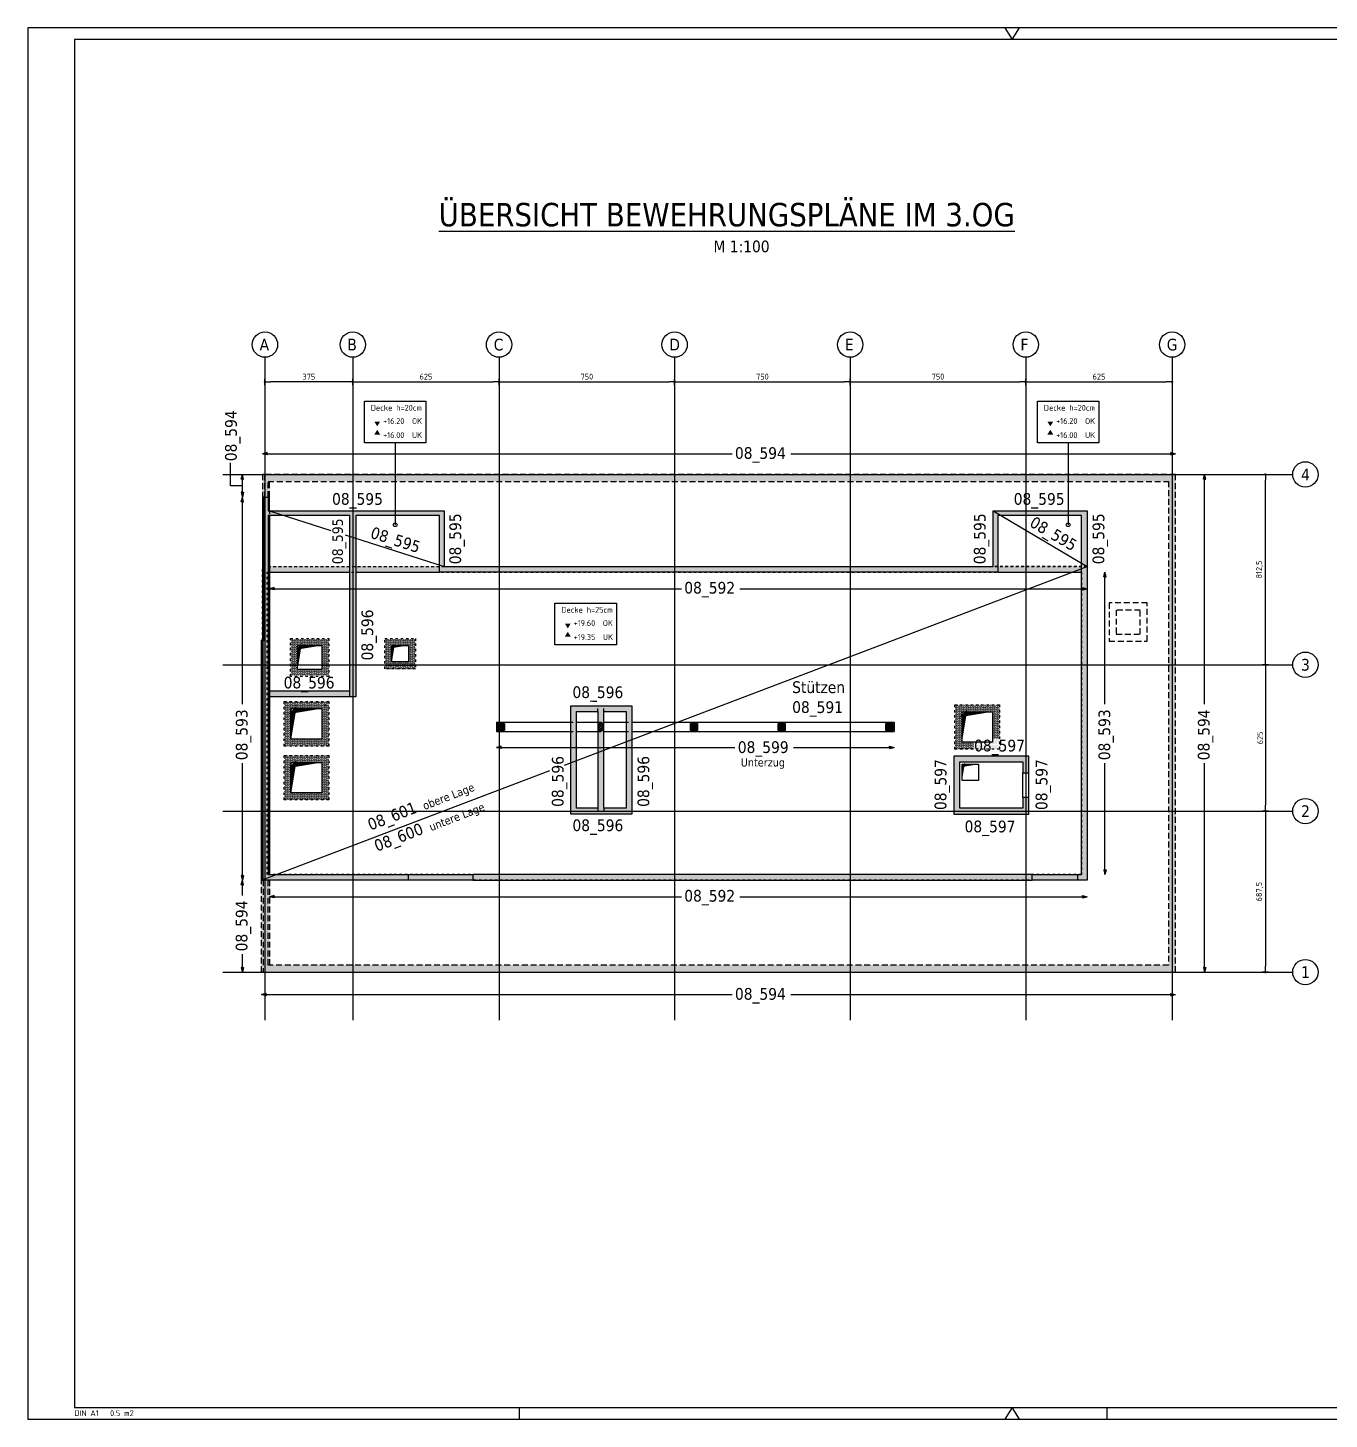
# Model space of a CAD drawing. Extents: x 0 to 84.1, y 0 to 59.4.
# Drawn here: x 0 to 55.6, y 0 to 59.4 of the extents above; entities that cross this region are included whole.
import ezdxf

# ---------------------------------------------------------------- set-up
doc = ezdxf.new("R2010")
doc.units = 0
for name, pattern in [('AUSGEZOGEN', [1000.01, 1000, 0.01]), ('DOT', [0.175, 0.05, -0.125]), ('HIDDEN2', [0.187, 0.125, -0.062]), ('PUNKT', [0.175, 0.05, -0.125]), ('VERDECKT', [0.375, 0.25, -0.125])]:
    doc.linetypes.add(name, pattern=pattern)
for name, color, linetype in [('ACHSEN', 7, 'Continuous'), ('Attika DG', 7, 'Continuous'), ('BETON', 7, 'Continuous'), ('DD', 7, 'Continuous'), ('DRUEBER', 7, 'Continuous'), ('grau_mittel', 7, 'Continuous'), ('HILFE', 7, 'Continuous'), ('koten', 7, 'Continuous'), ('MASSE', 7, 'Continuous'), ('OBJEKT', 7, 'Continuous'), ('RAHMEN', 7, 'Continuous'), ('RND', 7, 'Continuous'), ('SCHATTEN', 7, 'Continuous'), ('SFP_Achsen', 7, 'Continuous'), ('SFP_Hilfe', 7, 'Continuous'), ('TEXT', 7, 'Continuous'), ('VERDECKT', 7, 'Continuous')]:
    doc.layers.add(name, color=color, linetype=linetype)
doc.layers.add('zila_01_rb_02_stb-fertig_05_schraff', color=144, linetype='Continuous', lineweight=9)
doc.styles.add('helv', font='tahoma.ttf')
doc.styles.add('txt', font='isocp.shx')
doc.dimstyles.new('DOT_I', dxfattribs={"dimtxt": 0.25, "dimasz": 0.25, "dimexe": 0.1, "dimexo": 0.3, "dimgap": 0.1, "dimtad": 1, "dimdec": 3, "dimzin": 3, "dimtxsty": 'txt', "dimblk": 'DOT', "dimblk1": 'DOT', "dimblk2": 'DOT', "dimsah": 1, "dimcen": 0.1, "dimse1": 1, "dimse2": 1, "dimazin": 0, "dimtfac": 1, "dimtdec": 4, "dimtix": 1, "dimtmove": 2, "dimatfit": 3, "dimfxl": 0, "dimtvp": 1, "dimtolj": 1, "dimtzin": 0, "dimarcsym": 0})
pattern_1 = [(0, (-68.555036, -19.75886), (1e-17, 0.0625), []), (90, (-68.555036, -19.75886), (-0.0625, 2e-17), [])]
pattern_2 = [(0, (-68.555036, -19.75886), (0.025, 0.05), [0, -0.05])]

# ---------------------------------------------------------------- blocks, each defined once
blk = doc.blocks.new('Brüstung DG')
at = {"color": 0, "linetype": 'ByBlock', "lineweight": -2}
for p, q in [((0.285, 3.925), (0.35, 3.925)), ((0.35, 3.925), (0.35, 0.3))]:
    blk.add_line(p, q, dxfattribs=at)
for points in [[(0.125, 21.25), (0.05, 21.25), (0.05, 20.285), (0.125, 20.285)], [(0.285, 20.285), (0.35, 20.285), (0.35, 20.95)], [(0.075, 0), (0, 0), (0, 3.925), (0.075, 3.925)]]:
    blk.add_lwpolyline(points, dxfattribs=at)
blk.add_lwpolyline([(0.285, 20.285), (0.285, 20.285), (0.285, 20.285), (0.285, 20.95), (38.75, 20.95), (38.75, 0.3), (0.285, 0.3), (0.285, 3.925), (0.075, 3.925), (0.075, 0), (39.05, 0), (39.05, 21.25), (0.125, 21.25), (0.125, 20.285), (0.125, 20.285), (0.125, 20.285)], close=True, dxfattribs=at)
blk = doc.blocks.new('DG')
at = {"color": 0, "linetype": 'ByBlock', "lineweight": -2}
blk.add_line((0.35, 15.57), (0.35, 0.25), dxfattribs=at)
for points in [[(0.125, 16.36), (0.05, 16.36), (0.05, 10.25), (0.075, 10.25)], [(0.285, 15.57), (0.285, 0.25), (6.27, 0.25), (6.27, 0), (0.075, 0), (0.075, 10.25), (0.125, 10.25), (0.125, 16.36), (0.285, 16.36), (0.285, 15.77), (7.8, 15.77), (7.8, 13.4), (31.25, 13.4), (31.25, 15.77), (35.275, 15.77), (35.275, 0), (34.875, 0), (34.875, 0.25), (35.025, 0.25), (35.025, 15.57), (31.45, 15.57), (31.45, 13.15), (7.6, 13.15), (7.6, 15.57), (4.025, 15.57), (4.025, 7.825), (3.775, 7.825), (3.775, 15.57), (0.285, 15.57)], [(0.35, 15.77), (0.35, 16.36), (0.285, 16.36)], [(0.075, 0), (0, 0), (0, 10.25), (0.075, 10.25)], [(13.21, 7.45), (15.825, 7.45), (15.825, 2.825), (13.21, 2.825), (13.21, 7.45)], [(13.46, 7.2), (14.375, 7.2), (14.375, 3.075), (13.46, 3.075), (13.46, 7.2)], [(14.375, 7.45), (14.625, 7.45)], [(14.625, 7.2), (15.575, 7.2), (15.575, 3.075), (14.625, 3.075), (14.625, 7.2)], [(32.775, 5.3), (29.575, 5.3), (29.575, 2.825), (32.775, 2.825), (32.775, 3.535), (32.525, 3.535), (32.525, 3.075), (29.825, 3.075), (29.825, 5.05), (32.525, 5.05), (32.525, 4.585), (32.775, 4.585), (32.775, 5.3)], [(14.625, 2.825), (14.375, 2.825)], [(9.03, 0.25), (9.03, 0), (32.925, 0), (32.925, 0.25), (9.03, 0.25)]]:
    blk.add_lwpolyline(points, dxfattribs=at)
for points in [[(10.085, 6.695), (10.385, 6.695), (10.385, 6.395), (10.085, 6.395)], [(18.325, 6.695), (18.625, 6.695), (18.625, 6.395), (18.325, 6.395)], [(22.075, 6.695), (22.375, 6.695), (22.375, 6.395), (22.075, 6.395)], [(26.675, 6.695), (26.975, 6.695), (26.975, 6.395), (26.675, 6.395)]]:
    blk.add_lwpolyline(points, close=True, dxfattribs=at)
at = {"layer": 'HILFE', "color": 102, "linetype": 'AUSGEZOGEN'}
blk.add_line((0.075, 0), (0, 0), dxfattribs=at)
blk = doc.blocks.new('Aufkantung')
at = {"color": 0, "linetype": 'ByBlock', "lineweight": -2}
for points in [[(-0.1, 10.25), (-0.05, 10.25), (-0.05, 13.4), (35.175, 13.4), (35.175, 0), (-0.1, 0)], [(0.15, 13.15), (34.925, 13.15), (34.925, 0.25), (0.15, 0.25)], [(1.145, 10.32), (2.775, 10.32), (2.775, 8.69), (1.145, 8.69)], [(5.175, 10.325), (6.475, 10.325), (6.475, 9.025), (5.175, 9.025)], [(1.445, 10.02), (2.475, 10.02), (2.475, 8.99), (1.445, 8.99)], [(5.475, 10.025), (6.175, 10.025), (6.175, 9.325), (5.475, 9.325)], [(0.875, 7.625), (2.775, 7.625), (2.775, 5.725), (0.875, 5.725)], [(1.175, 7.325), (2.475, 7.325), (2.475, 6.025), (1.175, 6.025)], [(29.525, 7.49), (31.425, 7.49), (31.425, 5.59), (29.525, 5.59)], [(29.825, 7.19), (31.125, 7.19), (31.125, 5.89), (29.825, 5.89)], [(0.875, 5.325), (2.775, 5.325), (2.775, 3.425), (0.875, 3.425)], [(1.175, 5.025), (2.475, 5.025), (2.475, 3.725), (1.175, 3.725)]]:
    blk.add_lwpolyline(points, close=True, dxfattribs=at)
blk = doc.blocks.new('okrd_o')
at = {"layer": 'koten', "color": 7, "linetype": 'Continuous'}
blk.add_solid([(-0.125, 0.202), (0.125, 0.202), (0, 0)], dxfattribs=at)
at = {"layer": 'koten', "style": 'txt'}
blk.add_attdef('OKRD', (0.25, 0.1), '', height=0.25, dxfattribs=at)
blk = doc.blocks.new('okrd_u')
at = {"layer": 'koten', "color": 7, "linetype": 'Continuous'}
blk.add_solid([(-0.125, -0.202), (0.125, -0.202), (0, 0)], dxfattribs=at)
at = {"layer": 'koten', "style": 'txt'}
blk.add_attdef('OKRD', (0.25, -0.35), '', height=0.25, dxfattribs=at)
blk = doc.blocks.new('DINA1')
at = {"layer": 'RAHMEN', "color": 7, "linetype": 'Continuous'}
for p, q in [((41.74, 59.4), (42.05, 58.9)), ((42.05, 58.9), (42.36, 59.4)), ((42.05, 0.5), (41.74, 0)), ((42.36, 0), (42.05, 0.5))]:
    blk.add_line(p, q, dxfattribs=at)
at = {"layer": 'RAHMEN'}
for p, q in [((0, 59.4), (0, 0)), ((84.1, 59.4), (0, 59.4)), ((0, 0), (84.1, 0))]:
    blk.add_line(p, q, dxfattribs=at)
at = {"layer": 'RAHMEN', "color": 5}
for p, q in [((2, 58.9), (2, 0.5)), ((83.6, 58.9), (2, 58.9)), ((2, 0.5), (83.6, 0.5))]:
    blk.add_line(p, q, dxfattribs=at)
at = {"layer": 'RAHMEN', "color": 7}
for p, q in [((21, 0), (21, 0.5)), ((46.1, 0), (46.1, 0.5))]:
    blk.add_line(p, q, dxfattribs=at)
at = {"layer": 'RAHMEN', "color": 7, "style": 'txt'}
blk.add_text('DIN A1   0.5 m2', height=0.25, dxfattribs=at).set_placement((1.989, 0.133))
blk = doc.blocks.new('DOT')
at = {"layer": 'MASSE', "color": 7, "linetype": 'Continuous'}
for p, q in [((0, 0), (-1, 0)), ((0, 0.54), (0, -0.54))]:
    blk.add_line(p, q, dxfattribs=at)
at = {"layer": 'MASSE', "color": 7, "linetype": 'Continuous', "const_width": 0.2}
blk.add_lwpolyline([(-0.1, 0, 1), (0.1, 0, 1)], format="xyb", close=True, dxfattribs=at)
blk = doc.blocks.new('*D12')
at = {"layer": 'Defpoints', "color": 0, "linetype": 'AUSGEZOGEN', "transparency": 16777216}
for p in [(10.13, 44.284), (10.13, 44.284), (13.88, 44.284)]:
    blk.add_point(p, dxfattribs=at)
at = {"layer": 'MASSE', "color": 0, "linetype": 'AUSGEZOGEN', "lineweight": -2, "transparency": 16777216}
blk.add_line((13.63, 44.284), (10.38, 44.284), dxfattribs=at)
at = {"layer": 'MASSE', "color": 0, "linetype": 'AUSGEZOGEN', "lineweight": -2, "transparency": 16777216, "xscale": 0.25, "yscale": 0.25, "zscale": 0.25, "rotation": 180}
blk.add_blockref('DOT', (10.13, 44.284), dxfattribs=at)
at = {"layer": 'MASSE', "color": 0, "linetype": 'AUSGEZOGEN', "lineweight": -2, "transparency": 16777216, "xscale": 0.25, "yscale": 0.25, "zscale": 0.25}
blk.add_blockref('DOT', (13.88, 44.284), dxfattribs=at)
at = {"layer": 'MASSE', "color": 0, "linetype": 'AUSGEZOGEN', "transparency": 16777216, "insert": (12.005, 44.509), "char_height": 0.25, "attachment_point": 5, "style": 'txt'}
blk.add_mtext('\\A1;375', dxfattribs=at)
blk = doc.blocks.new('*D13')
at = {"layer": 'Defpoints', "color": 0, "linetype": 'AUSGEZOGEN', "transparency": 16777216}
for p in [(13.88, 44.284), (20.13, 44.284), (20.13, 44.284)]:
    blk.add_point(p, dxfattribs=at)
at = {"layer": 'MASSE', "color": 0, "linetype": 'AUSGEZOGEN', "lineweight": -2, "transparency": 16777216}
blk.add_line((14.13, 44.284), (19.88, 44.284), dxfattribs=at)
at = {"layer": 'MASSE', "color": 0, "linetype": 'AUSGEZOGEN', "lineweight": -2, "transparency": 16777216, "xscale": 0.25, "yscale": 0.25, "zscale": 0.25, "rotation": 180}
blk.add_blockref('DOT', (13.88, 44.284), dxfattribs=at)
at = {"layer": 'MASSE', "color": 0, "linetype": 'AUSGEZOGEN', "lineweight": -2, "transparency": 16777216, "xscale": 0.25, "yscale": 0.25, "zscale": 0.25}
blk.add_blockref('DOT', (20.13, 44.284), dxfattribs=at)
at = {"layer": 'MASSE', "color": 0, "linetype": 'AUSGEZOGEN', "transparency": 16777216, "insert": (17.005, 44.509), "char_height": 0.25, "attachment_point": 5, "style": 'txt'}
blk.add_mtext('\\A1;625', dxfattribs=at)
blk = doc.blocks.new('*D14')
at = {"layer": 'Defpoints', "color": 0, "linetype": 'AUSGEZOGEN', "transparency": 16777216}
for p in [(20.13, 44.284), (27.63, 44.284), (27.63, 44.284)]:
    blk.add_point(p, dxfattribs=at)
at = {"layer": 'MASSE', "color": 0, "linetype": 'AUSGEZOGEN', "lineweight": -2, "transparency": 16777216}
blk.add_line((20.38, 44.284), (27.38, 44.284), dxfattribs=at)
at = {"layer": 'MASSE', "color": 0, "linetype": 'AUSGEZOGEN', "lineweight": -2, "transparency": 16777216, "xscale": 0.25, "yscale": 0.25, "zscale": 0.25, "rotation": 180}
blk.add_blockref('DOT', (20.13, 44.284), dxfattribs=at)
at = {"layer": 'MASSE', "color": 0, "linetype": 'AUSGEZOGEN', "lineweight": -2, "transparency": 16777216, "xscale": 0.25, "yscale": 0.25, "zscale": 0.25}
blk.add_blockref('DOT', (27.63, 44.284), dxfattribs=at)
at = {"layer": 'MASSE', "color": 0, "linetype": 'AUSGEZOGEN', "transparency": 16777216, "insert": (23.88, 44.509), "char_height": 0.25, "attachment_point": 5, "style": 'txt'}
blk.add_mtext('\\A1;750', dxfattribs=at)
blk = doc.blocks.new('*D15')
at = {"layer": 'Defpoints', "color": 0, "linetype": 'AUSGEZOGEN', "transparency": 16777216}
for p in [(27.63, 44.284), (35.13, 44.284), (35.13, 44.284)]:
    blk.add_point(p, dxfattribs=at)
at = {"layer": 'MASSE', "color": 0, "linetype": 'AUSGEZOGEN', "lineweight": -2, "transparency": 16777216}
blk.add_line((27.88, 44.284), (34.88, 44.284), dxfattribs=at)
at = {"layer": 'MASSE', "color": 0, "linetype": 'AUSGEZOGEN', "lineweight": -2, "transparency": 16777216, "xscale": 0.25, "yscale": 0.25, "zscale": 0.25, "rotation": 180}
blk.add_blockref('DOT', (27.63, 44.284), dxfattribs=at)
at = {"layer": 'MASSE', "color": 0, "linetype": 'AUSGEZOGEN', "lineweight": -2, "transparency": 16777216, "xscale": 0.25, "yscale": 0.25, "zscale": 0.25}
blk.add_blockref('DOT', (35.13, 44.284), dxfattribs=at)
at = {"layer": 'MASSE', "color": 0, "linetype": 'AUSGEZOGEN', "transparency": 16777216, "insert": (31.38, 44.509), "char_height": 0.25, "attachment_point": 5, "style": 'txt'}
blk.add_mtext('\\A1;750', dxfattribs=at)
blk = doc.blocks.new('*D16')
at = {"layer": 'Defpoints', "color": 0, "linetype": 'AUSGEZOGEN', "transparency": 16777216}
for p in [(35.13, 44.284), (42.63, 44.284), (42.63, 44.284)]:
    blk.add_point(p, dxfattribs=at)
at = {"layer": 'MASSE', "color": 0, "linetype": 'AUSGEZOGEN', "lineweight": -2, "transparency": 16777216}
blk.add_line((35.38, 44.284), (42.38, 44.284), dxfattribs=at)
at = {"layer": 'MASSE', "color": 0, "linetype": 'AUSGEZOGEN', "lineweight": -2, "transparency": 16777216, "xscale": 0.25, "yscale": 0.25, "zscale": 0.25, "rotation": 180}
blk.add_blockref('DOT', (35.13, 44.284), dxfattribs=at)
at = {"layer": 'MASSE', "color": 0, "linetype": 'AUSGEZOGEN', "lineweight": -2, "transparency": 16777216, "xscale": 0.25, "yscale": 0.25, "zscale": 0.25}
blk.add_blockref('DOT', (42.63, 44.284), dxfattribs=at)
at = {"layer": 'MASSE', "color": 0, "linetype": 'AUSGEZOGEN', "transparency": 16777216, "insert": (38.88, 44.509), "char_height": 0.25, "attachment_point": 5, "style": 'txt'}
blk.add_mtext('\\A1;750', dxfattribs=at)
blk = doc.blocks.new('*D17')
at = {"layer": 'Defpoints', "color": 0, "linetype": 'AUSGEZOGEN', "transparency": 16777216}
for p in [(42.63, 44.284), (48.88, 44.284), (48.88, 44.284)]:
    blk.add_point(p, dxfattribs=at)
at = {"layer": 'MASSE', "color": 0, "linetype": 'AUSGEZOGEN', "lineweight": -2, "transparency": 16777216}
blk.add_line((42.88, 44.284), (48.63, 44.284), dxfattribs=at)
at = {"layer": 'MASSE', "color": 0, "linetype": 'AUSGEZOGEN', "lineweight": -2, "transparency": 16777216, "xscale": 0.25, "yscale": 0.25, "zscale": 0.25, "rotation": 180}
blk.add_blockref('DOT', (42.63, 44.284), dxfattribs=at)
at = {"layer": 'MASSE', "color": 0, "linetype": 'AUSGEZOGEN', "lineweight": -2, "transparency": 16777216, "xscale": 0.25, "yscale": 0.25, "zscale": 0.25}
blk.add_blockref('DOT', (48.88, 44.284), dxfattribs=at)
at = {"layer": 'MASSE', "color": 0, "linetype": 'AUSGEZOGEN', "transparency": 16777216, "insert": (45.755, 44.509), "char_height": 0.25, "attachment_point": 5, "style": 'txt'}
blk.add_mtext('\\A1;625', dxfattribs=at)
blk = doc.blocks.new('*D18')
at = {"layer": 'Defpoints', "color": 0, "linetype": 'AUSGEZOGEN', "transparency": 16777216}
for p in [(52.864, 40.335), (52.864, 40.335), (52.864, 32.21)]:
    blk.add_point(p, dxfattribs=at)
at = {"layer": 'MASSE', "color": 0, "linetype": 'AUSGEZOGEN', "lineweight": -2, "transparency": 16777216}
blk.add_line((52.864, 32.46), (52.864, 40.085), dxfattribs=at)
at = {"layer": 'MASSE', "color": 0, "linetype": 'AUSGEZOGEN', "lineweight": -2, "transparency": 16777216, "xscale": 0.25, "yscale": 0.25, "zscale": 0.25}
for p, rotation in [((52.864, 40.335), 90), ((52.864, 32.21), 270)]:
    blk.add_blockref('DOT', p, dxfattribs=dict(at, rotation=rotation))
at = {"layer": 'MASSE', "color": 0, "linetype": 'AUSGEZOGEN', "transparency": 16777216, "insert": (52.62, 36.272), "char_height": 0.25, "attachment_point": 5, "rotation": 90, "style": 'txt'}
blk.add_mtext('\\A1;812,5', dxfattribs=at)
blk = doc.blocks.new('*D19')
at = {"layer": 'Defpoints', "color": 0, "linetype": 'AUSGEZOGEN', "transparency": 16777216}
for p in [(52.864, 32.21), (52.864, 25.96), (52.864, 25.96)]:
    blk.add_point(p, dxfattribs=at)
at = {"layer": 'MASSE', "color": 0, "linetype": 'AUSGEZOGEN', "lineweight": -2, "transparency": 16777216}
blk.add_line((52.864, 31.96), (52.864, 26.21), dxfattribs=at)
at = {"layer": 'MASSE', "color": 0, "linetype": 'AUSGEZOGEN', "lineweight": -2, "transparency": 16777216, "xscale": 0.25, "yscale": 0.25, "zscale": 0.25}
for p, rotation in [((52.864, 32.21), 90), ((52.864, 25.96), 270)]:
    blk.add_blockref('DOT', p, dxfattribs=dict(at, rotation=rotation))
at = {"layer": 'MASSE', "color": 0, "linetype": 'AUSGEZOGEN', "transparency": 16777216, "insert": (52.639, 29.085), "char_height": 0.25, "attachment_point": 5, "rotation": 90, "style": 'txt'}
blk.add_mtext('\\A1;625', dxfattribs=at)
blk = doc.blocks.new('*D20')
at = {"layer": 'Defpoints', "color": 0, "linetype": 'AUSGEZOGEN', "transparency": 16777216}
for p in [(52.864, 25.96), (52.864, 19.085), (52.864, 19.085)]:
    blk.add_point(p, dxfattribs=at)
at = {"layer": 'MASSE', "color": 0, "linetype": 'AUSGEZOGEN', "lineweight": -2, "transparency": 16777216}
blk.add_line((52.864, 25.71), (52.864, 19.335), dxfattribs=at)
at = {"layer": 'MASSE', "color": 0, "linetype": 'AUSGEZOGEN', "lineweight": -2, "transparency": 16777216, "xscale": 0.25, "yscale": 0.25, "zscale": 0.25}
for p, rotation in [((52.864, 25.96), 90), ((52.864, 19.085), 270)]:
    blk.add_blockref('DOT', p, dxfattribs=dict(at, rotation=rotation))
at = {"layer": 'MASSE', "color": 0, "linetype": 'AUSGEZOGEN', "transparency": 16777216, "insert": (52.62, 22.522), "char_height": 0.25, "attachment_point": 5, "rotation": 90, "style": 'txt'}
blk.add_mtext('\\A1;687,5', dxfattribs=at)
blk = doc.blocks.new('Pfeillinie')
at = {"layer": 'TEXT', "linetype": 'Continuous'}
blk.add_hatch(color=7, dxfattribs=at).paths.add_polyline_path([(0, 0), (-0.8, 0.2), (-0.8, 0), (-0.8, -0.2)])
at = {"layer": 'TEXT', "color": 7, "linetype": 'Continuous'}
for p, q in [((-0.8, 0), (-0.8, 0.2)), ((-0.8, 0.2), (0, 0)), ((-0.8, 0), (-0.8, -0.2)), ((-0.8, -0.2), (0, 0))]:
    blk.add_line(p, q, dxfattribs=at)

msp = doc.modelspace()

# ---------------------------------------------------------------- hatches: boundary and pattern name
at = {"layer": 'Attika DG', "linetype": 'AUSGEZOGEN'}
h = msp.add_hatch(dxfattribs=at)
h.set_pattern_fill('DOTS', color=102, scale=0.8, double=1)
h.set_pattern_definition([(0, (-68.555036, 10.43502), (0.025, 0.05), [0, -0.05])])
h.paths.add_polyline_path([(45.2549, 36.4096), (10.0299, 36.4096), (10.0299, 33.2596), (9.9799, 33.2596), (9.9799, 23.0096), (45.2549, 23.0096)])
h.paths.add_polyline_path([(10.2299, 36.1596), (45.0049, 36.1596), (45.0049, 23.2596), (10.2299, 23.2596)], flags=16)
h = msp.add_hatch(dxfattribs=at)
h.set_pattern_fill('DOTS', color=102, scale=0.8, double=1)
h.set_pattern_definition(pattern_2)
h.paths.add_polyline_path([(12.8549, 33.3296), (11.2249, 33.3296), (11.2249, 31.6996), (12.8549, 31.6996)])
h.paths.add_polyline_path([(12.5549, 33.0296), (11.5249, 33.0296), (11.5249, 31.9996), (12.5549, 31.9996)], flags=16)
h = msp.add_hatch(dxfattribs=at)
h.set_pattern_fill('DOTS', color=102, scale=0.8, double=1)
h.set_pattern_definition(pattern_2)
h.paths.add_polyline_path([(15.2549, 33.3346), (15.2549, 32.0346), (16.5549, 32.0346), (16.5549, 33.3346)])
h.paths.add_polyline_path([(15.5549, 33.0346), (15.5549, 32.3346), (16.2549, 32.3346), (16.2549, 33.0346)], flags=16)
h = msp.add_hatch(dxfattribs=at)
h.set_pattern_fill('DOTS', color=102, scale=0.8, double=1)
h.paths.add_polyline_path([(12.8549, 30.6346), (10.9549, 30.6346), (10.9549, 28.7346), (12.8549, 28.7346)])
h.paths.add_polyline_path([(12.5549, 30.3346), (12.5549, 29.0346), (11.2549, 29.0346), (11.2549, 30.3346)], flags=16)
h.paths.add_polyline_path([(11.2635, 30.229), (11.3605, 30.326), (11.3532, 30.2363)], flags=0)
h = msp.add_hatch(dxfattribs=at)
h.set_pattern_fill('DOTS', color=102, scale=0.8, double=1)
h.set_pattern_definition([(0, (-97.205036, -19.03386), (0.025, 0.05), [0, -0.05])])
h.paths.add_polyline_path([(10.9549, 30.6346), (10.9549, 28.7346), (12.8549, 28.7346), (12.8549, 30.6346)])
h.paths.add_polyline_path([(11.2549, 30.3346), (11.2549, 29.0346), (12.5549, 29.0346), (12.5549, 30.3346)], flags=16)
h = msp.add_hatch(dxfattribs=at)
h.set_pattern_fill('DOTS', color=102, scale=0.8, double=1)
h.set_pattern_definition([(0, (-68.555036, -19.16886), (0.025, 0.05), [0, -0.05])])
h.paths.add_polyline_path([(39.6049, 30.4996), (39.6049, 28.5996), (41.5049, 28.5996), (41.5049, 30.4996)])
h.paths.add_polyline_path([(39.9049, 30.1996), (39.9049, 28.8996), (41.2049, 28.8996), (41.2049, 30.1996)], flags=16)
h = msp.add_hatch(dxfattribs=at)
h.set_pattern_fill('DOTS', color=102, scale=0.8, double=1)
h.set_pattern_definition([(0, (-97.205036, -21.33386), (0.025, 0.05), [0, -0.05])])
h.paths.add_polyline_path([(10.9549, 28.3346), (10.9549, 26.4346), (12.8549, 26.4346), (12.8549, 28.3346)])
h.paths.add_polyline_path([(11.2549, 28.0346), (11.2549, 26.7346), (12.5549, 26.7346), (12.5549, 28.0346)], flags=16)
at = {"layer": 'grau_mittel', "linetype": 'AUSGEZOGEN'}
for color, points in [(151, [(10.0299, 39.3696), (10.3299, 39.3696), (10.3299, 40.0346), (48.7299, 40.0346), (48.7299, 19.3846), (10.3299, 19.3846), (10.3299, 23.0096), (9.9799, 23.0096), (9.9799, 19.0846), (49.0299, 19.0846), (49.0299, 40.3346), (10.0299, 40.3346)]), (240, [(9.9799, 23.0096), (10.3299, 23.0096), (10.3299, 39.3696), (10.0299, 39.3696), (10.0299, 33.2596), (9.9799, 33.2596)]), (50, [(10.3299, 38.7796), (10.3299, 38.5796), (13.7549, 38.5796), (13.7549, 36.4096), (14.0049, 36.4096), (14.0049, 38.5796), (17.5799, 38.5796), (17.5799, 36.4096), (17.7799, 36.4096), (17.7799, 38.7796)]), (50, [(45.0049, 38.5796), (45.0049, 36.4096), (45.2549, 36.4096), (45.2549, 38.7796), (41.2299, 38.7796), (41.2299, 36.4096), (41.4299, 36.4096), (41.4299, 38.5796)]), (45, [(39.8049, 26.0846), (39.8049, 28.0596), (42.5049, 28.0596), (42.5049, 27.5946), (42.7549, 27.5946), (42.7549, 28.3096), (39.5549, 28.3096), (39.5549, 25.8346), (42.7549, 25.8346), (42.7549, 26.5446), (42.5049, 26.5446), (42.5049, 26.0846)])]:
    msp.add_hatch(color=color, dxfattribs=at).paths.add_polyline_path(points)
h = msp.add_hatch(color=170, dxfattribs=at)
h.paths.add_polyline_path([(13.7549, 30.8346), (14.0049, 30.8346), (14.0049, 36.1596), (13.7549, 36.1596)])
h.paths.add_polyline_path([(10.3299, 31.0846), (10.3299, 30.8346), (13.7549, 30.8346), (13.7549, 31.0846)])
h = msp.add_hatch(color=170, dxfattribs=at)
h.paths.add_polyline_path([(23.1899, 30.4596), (23.1899, 25.8346), (25.8049, 25.8346), (25.8049, 30.4596)])
h.paths.add_polyline_path([(24.3549, 30.2096), (23.4399, 30.2096), (23.4399, 26.0846), (24.3549, 26.0846)], flags=16)
h.paths.add_polyline_path([(24.6049, 26.0846), (25.5549, 26.0846), (25.5549, 30.2096), (24.6049, 30.2096)], flags=16)
at = {"layer": 'SFP_Hilfe', "linetype": 'AUSGEZOGEN'}
h = msp.add_hatch(dxfattribs=at)
h.set_pattern_fill('ANSI33', color=102, scale=0.35, double=1)
h.set_pattern_definition([(45, (-68.55504, -19.75886), (-0.06187184, 0.06187184), []), (45, (-68.493165, -19.75886), (-0.06187184, 0.06187184), [0.04375, -0.021875])])
h.paths.add_polyline_path([(24.3549, 29.7546), (24.3549, 29.3546), (24.6049, 29.3546), (24.6049, 29.7546)])
at = {"layer": 'zila_01_rb_02_stb-fertig_05_schraff', "linetype": 'AUSGEZOGEN'}
h = msp.add_hatch(dxfattribs=at)
h.set_pattern_fill('ANSI37', color=102, scale=0.5, angle=-45)
h.set_pattern_definition(pattern_1)
h.paths.add_polyline_path([(10.0549, 33.2596), (9.9799, 33.2596), (9.9799, 23.0096), (10.0549, 23.0096)])
h.paths.add_polyline_path([(10.1049, 39.3696), (10.0299, 39.3696), (10.0299, 33.2596), (10.0549, 33.2596), (10.1049, 33.2596)])
h.paths.add_polyline_path([(10.3299, 38.5796), (10.2649, 38.5796), (10.2649, 29.0086), (10.3299, 29.0086)])
h.paths.add_polyline_path([(10.3299, 29.0086), (10.2649, 29.0086), (10.2649, 23.2596), (10.3299, 23.2596)])
at = {"layer": 'zila_01_rb_02_stb-fertig_05_schraff'}
h = msp.add_hatch(dxfattribs=at)
h.set_pattern_fill('ANSI37', color=102, scale=0.5, angle=-45)
h.set_pattern_definition(pattern_1)
h.paths.add_polyline_path([(10.3299, 39.3696), (10.2649, 39.3696), (10.2649, 38.7796), (10.3299, 38.7796)])

# ---------------------------------------------------------------- linework, layer by layer
at = {"layer": 'ACHSEN', "color": 140, "linetype": 'AUSGEZOGEN'}
for p, q in [((10.1299, 45.3346), (10.1299, 17.0346)), ((13.8799, 45.3346), (13.8799, 17.0346)), ((20.1299, 45.3346), (20.1299, 17.0346)), ((27.6299, 45.3346), (27.6299, 17.0346)), ((35.1299, 45.3346), (35.1299, 17.0346)), ((42.6299, 45.3346), (42.6299, 17.0346)), ((48.8799, 45.3346), (48.8799, 17.0346)), ((8.3299, 40.3346), (54.0299, 40.3346)), ((8.3299, 32.2096), (54.0299, 32.2096)), ((8.3299, 25.9596), (54.0299, 25.9596)), ((8.3299, 19.0846), (54.0299, 19.0846))]:
    msp.add_line(p, q, dxfattribs=at)
at = {"layer": 'DD', "color": 7, "linetype": 'AUSGEZOGEN'}
for points in [[(11.5249, 33.0296), (12.5549, 33.0296), (12.5549, 31.9996), (11.5249, 31.9996)], [(15.5549, 33.0346), (16.2549, 33.0346), (16.2549, 32.3346), (15.5549, 32.3346)], [(11.2549, 30.3346), (12.5549, 30.3346), (12.5549, 29.0346), (11.2549, 29.0346)], [(39.9049, 30.1996), (41.2049, 30.1996), (41.2049, 28.8996), (39.9049, 28.8996)], [(11.2549, 28.0346), (12.5549, 28.0346), (12.5549, 26.7346), (11.2549, 26.7346)], [(39.9049, 27.9596), (40.6049, 27.9596), (40.6049, 27.2596), (39.9049, 27.2596)]]:
    msp.add_lwpolyline(points, close=True, dxfattribs=at)
at = {"layer": 'DRUEBER', "color": 7, "linetype": 'HIDDEN2'}
for p, q in [((45.2549, 36.4096), (41.2299, 36.4096)), ((24.3549, 30.2096), (24.3549, 30.4596)), ((24.6049, 30.2096), (24.6049, 30.4596)), ((24.3549, 29.7546), (24.6049, 29.7546)), ((24.3549, 29.3546), (24.6049, 29.3546)), ((24.3549, 26.0846), (24.3549, 25.8346)), ((24.6049, 26.0846), (24.6049, 25.8346))]:
    msp.add_line(p, q, dxfattribs=at)
at = {"layer": 'DRUEBER', "color": 7, "linetype": 'DOT'}
for p, q in [((23.1899, 29.7546), (23.4399, 29.7546)), ((25.5549, 29.7546), (25.8049, 29.7546)), ((23.1899, 29.3546), (23.4399, 29.3546)), ((25.5549, 29.3546), (25.8049, 29.3546))]:
    msp.add_line(p, q, dxfattribs=at)
at = {"layer": 'grau_mittel', "color": 92, "linetype": 'AUSGEZOGEN'}
for points in [[(10.3299, 36.1596), (10.3299, 36.4096), (45.2549, 36.1596), (45.2549, 36.4096)], [(10.3299, 23.0096), (10.3299, 23.2596), (45.2549, 23.0096), (45.2549, 23.2596)]]:
    msp.add_solid(points, dxfattribs=at)
at = {"layer": 'grau_mittel', "color": 240, "linetype": 'AUSGEZOGEN'}
msp.add_solid([(45.0049, 36.1596), (45.2549, 36.1596), (45.0049, 23.2596), (45.2549, 23.2596)], dxfattribs=at)
at = {"layer": 'grau_mittel', "color": 120, "linetype": 'AUSGEZOGEN'}
for points in [[(20.0649, 29.7046), (20.3649, 29.7046), (20.0649, 29.4046), (20.3649, 29.4046)], [(28.3049, 29.7046), (28.6049, 29.7046), (28.3049, 29.4046), (28.6049, 29.4046)], [(32.0549, 29.7046), (32.3549, 29.7046), (32.0549, 29.4046), (32.3549, 29.4046)], [(36.6549, 29.7046), (36.9549, 29.7046), (36.6549, 29.4046), (36.9549, 29.4046)]]:
    msp.add_solid(points, dxfattribs=at)
at = {"layer": 'HILFE', "color": 102, "linetype": 'AUSGEZOGEN'}
for p, q in [((8.6635, 39.8521), (8.6635, 40.8265)), ((9.1642, 39.8521), (8.6635, 39.8521)), ((10.3299, 38.7796), (12.9494, 37.9463)), ((41.2299, 38.7796), (45.2549, 36.4096)), ((13.558, 37.7527), (17.7799, 36.4096)), ((22.9244, 27.9269), (45.2549, 36.4096)), ((10.0549, 33.2596), (9.9799, 33.2596)), ((9.9799, 23.0096), (22.3027, 27.6907))]:
    msp.add_line(p, q, dxfattribs=at)
at = {"layer": 'OBJEKT', "color": 1, "linetype": 'AUSGEZOGEN'}
for p, q in [((15.6905, 41.6827), (15.6905, 38.1843)), ((44.4405, 41.6827), (44.4405, 38.1843))]:
    msp.add_line(p, q, dxfattribs=at)
at = {"layer": 'OBJEKT', "color": 7, "linetype": 'HIDDEN2'}
for p, q in [((10.3299, 38.7796), (10.3299, 38.5796)), ((10.0299, 36.4096), (17.7799, 36.4096))]:
    msp.add_line(p, q, dxfattribs=at)
at = {"layer": 'OBJEKT', "color": 7, "linetype": 'AUSGEZOGEN'}
for p, q in [((10.3299, 36.1596), (13.7549, 36.1596)), ((14.0049, 36.1596), (17.5799, 36.1596)), ((41.4299, 36.1596), (45.0049, 36.1596)), ((13.7549, 31.0846), (10.3299, 31.0846)), ((13.7549, 30.8346), (10.3299, 30.8346)), ((20.0149, 29.7546), (23.1899, 29.7546)), ((20.0149, 29.7546), (20.0149, 29.3546)), ((23.4399, 29.7546), (24.3549, 29.7546)), ((24.6049, 29.7546), (25.5549, 29.7546)), ((25.8049, 29.7546), (37.0049, 29.7546)), ((37.0049, 29.7546), (37.0049, 29.3546)), ((20.0149, 29.3546), (23.1899, 29.3546)), ((23.4399, 29.3546), (24.3549, 29.3546)), ((24.6049, 29.3546), (25.5549, 29.3546)), ((25.8049, 29.3546), (37.0049, 29.3546)), ((42.5049, 26.5446), (42.5049, 27.5946)), ((42.7549, 26.5446), (42.7549, 27.5946)), ((16.2499, 23.2596), (19.0099, 23.2596)), ((42.9049, 23.2596), (44.8549, 23.2596)), ((19.0099, 23.0096), (16.2499, 23.0096)), ((44.8549, 23.0096), (42.9049, 23.0096))]:
    msp.add_line(p, q, dxfattribs=at)
at = {"layer": 'OBJEKT', "color": 1, "linetype": 'AUSGEZOGEN'}
for points in [[(14.3787, 43.461), (17.0023, 43.461), (17.0023, 41.6827), (14.3787, 41.6827)], [(43.1287, 43.461), (45.7523, 43.461), (45.7523, 41.6827), (43.1287, 41.6827)], [(22.5168, 34.8354), (25.1405, 34.8354), (25.1405, 33.0571), (22.5168, 33.0571)]]:
    msp.add_lwpolyline(points, close=True, dxfattribs=at)
for centre in [(15.6905, 38.1843), (44.4405, 38.1843)]:
    msp.add_circle(centre, 0.08, dxfattribs=at)
at = {"layer": 'RND', "color": 102, "linetype": 'AUSGEZOGEN'}
for points in [[(10.0299, 41.2141), (30.0808, 41.2141)], [(32.5944, 41.2141), (49.0299, 41.2141)], [(9.1642, 39.3696), (9.1642, 40.3346)], [(50.2634, 30.5193), (50.2634, 40.3346)], [(9.1642, 30.5212), (9.1642, 39.3696)], [(46.0117, 30.5212), (46.0117, 36.1596)], [(10.3299, 35.4546), (27.9164, 35.4546)], [(30.4169, 35.4546), (45.2549, 35.4546)], [(20.0149, 28.6815), (30.2037, 28.6815)], [(32.7005, 28.6815), (37.0049, 28.6815)], [(9.1642, 23.0096), (9.1642, 28.0076)], [(46.0117, 23.2596), (46.0117, 28.0076)], [(50.2634, 19.0846), (50.2634, 28.0057)], [(9.1642, 22.3608), (9.1642, 23.0096)], [(10.3299, 22.3046), (27.9164, 22.3046)], [(30.4169, 22.3046), (45.2549, 22.3046)], [(9.1642, 19.0846), (9.1642, 19.8472)], [(9.9799, 18.1237), (30.0808, 18.1237)], [(32.5944, 18.1237), (49.0299, 18.1237)]]:
    msp.add_lwpolyline(points, dxfattribs=at)
at = {"layer": 'SCHATTEN', "color": 1, "linetype": 'AUSGEZOGEN'}
for points in [[(12.5549, 33.0296, 0, 0.168, 0), (11.5317, 32.9459, 0, 0, 0), (11.6086, 33.0228, 0.168, 0, 0), (11.5249, 31.9996, 0, 0, 0)], [(15.5549, 32.3346, 0, 0.1141, 0), (15.6118, 33.0299, 0, 0, 0), (15.5595, 32.9777, 0.1141, 0, 0), (16.2549, 33.0346, 0, 0, 0)], [(11.2549, 29.0346, 0, 0.212, 0), (11.3605, 30.326, 0, 0, 0), (11.2635, 30.229, 0.212, 0, 0), (12.5549, 30.3346, 0, 0, 0)], [(39.9049, 28.8996, 0, 0.212, 0), (40.0105, 30.191, 0, 0, 0), (39.9135, 30.094, 0.212, 0, 0), (41.2049, 30.1996, 0, 0, 0)], [(11.2549, 26.7346, 0, 0.212, 0), (11.3605, 28.026, 0, 0, 0), (11.2635, 27.929, 0.212, 0, 0), (12.5549, 28.0346, 0, 0, 0)], [(39.9049, 27.2596, 0, 0.1141, 0), (39.9618, 27.9549, 0, 0, 0), (39.9095, 27.9027, 0.1141, 0, 0), (40.6049, 27.9596, 0, 0, 0)]]:
    msp.add_lwpolyline(points, format="xyseb", dxfattribs=at)
at = {"layer": 'SFP_Achsen', "color": 7, "linetype": 'AUSGEZOGEN'}
for centre in [(10.1299, 45.8756), (13.8799, 45.8756), (20.1299, 45.8756), (27.6299, 45.8756), (35.1299, 45.8756), (42.6299, 45.8756), (48.8799, 45.8756), (54.5708, 40.3346), (54.5708, 32.2096), (54.5708, 25.9596), (54.5708, 19.0846)]:
    msp.add_circle(centre, 0.541, dxfattribs=at)
at = {"layer": 'VERDECKT', "color": 7, "linetype": 'VERDECKT'}
for p, q in [((46.1899, 34.8446), (46.1899, 33.2146)), ((47.8199, 34.8446), (46.1899, 34.8446)), ((47.5199, 34.5446), (46.4899, 34.5446)), ((46.4899, 34.5446), (46.4899, 33.5146)), ((47.5199, 33.5146), (47.5199, 34.5446)), ((47.8199, 33.2146), (47.8199, 34.8446)), ((46.4899, 33.5146), (47.5199, 33.5146)), ((46.1899, 33.2146), (47.8199, 33.2146))]:
    msp.add_line(p, q, dxfattribs=at)

# ---------------------------------------------------------------- block references
at = {"layer": 'Attika DG', "color": 102, "linetype": 'PUNKT'}
msp.add_blockref('Aufkantung', (10.0799, 23.0096), dxfattribs=at)
at = {"layer": 'BETON', "color": 6, "linetype": 'AUSGEZOGEN'}
msp.add_blockref('DG', (9.9799, 23.0096), dxfattribs=at)
at = {"layer": 'koten', "color": 6, "linetype": 'AUSGEZOGEN'}
for name, p, values in [('okrd_o', (14.9271, 42.3887), {'OKRD': '+16.20  OK'}), ('okrd_u', (14.9271, 42.2387), {'OKRD': '+16.00  UK'}), ('okrd_o', (43.6771, 42.3887), {'OKRD': '+16.20  OK'}), ('okrd_u', (43.6771, 42.2387), {'OKRD': '+16.00  UK'}), ('okrd_o', (23.0653, 33.7631), {'OKRD': '+19.60  OK'}), ('okrd_u', (23.0653, 33.6131), {'OKRD': '+19.35  UK'})]:
    msp.add_blockref(name, p, dxfattribs=at).add_auto_attribs(values)
at = {"layer": 'RAHMEN'}
msp.add_blockref('DINA1', (0, 0), dxfattribs=at)
at = {"layer": 'RND', "color": 102, "linetype": 'AUSGEZOGEN', "xscale": 0.25, "yscale": 0.25, "zscale": 0.25}
for p, rotation in [((10.0299, 41.2141), 180), ((9.1642, 40.3346), 90), ((50.2634, 40.3346), 90), ((9.1642, 39.3696), 270), ((9.1642, 39.3696), 90), ((46.0117, 36.1596), 90), ((10.3299, 35.4546), 180), ((20.0149, 28.6815), 180), ((9.1642, 23.0096), 270), ((46.0117, 23.2596), 270), ((9.1642, 23.0096), 90), ((10.3299, 22.3046), 180), ((9.1642, 19.0846), 269.9999999999999), ((50.2634, 19.0846), 269.9999999999999), ((9.9799, 18.1237), 180)]:
    msp.add_blockref('Pfeillinie', p, dxfattribs=dict(at, rotation=rotation))
for p in [(49.0299, 41.2141), (45.2549, 35.4546), (37.0049, 28.6815), (45.2549, 22.3046), (49.0299, 18.1237)]:
    msp.add_blockref('Pfeillinie', p, dxfattribs=at)
at = {"layer": 'VERDECKT', "color": 7, "linetype": 'VERDECKT'}
msp.add_blockref('Brüstung DG', (9.9799, 19.0846), dxfattribs=at)

# ---------------------------------------------------------------- texts
at = {"layer": 'grau_mittel', "color": 151, "linetype": 'AUSGEZOGEN', "style": 'helv'}
for rotation, p in [(89.891211, (8.924, 40.8967)), (359.891211, (30.2056, 40.999)), (89.891211, (50.4785, 28.1305)), (89.891211, (9.3793, 19.972)), (359.891211, (30.2056, 17.9086))]:
    msp.add_text('08_594', height=0.5, rotation=rotation, dxfattribs=at).set_placement(p)
at = {"layer": 'grau_mittel', "color": 50, "linetype": 'AUSGEZOGEN', "style": 'helv'}
for height, rotation, p in [(0.5, 359.891211, (12.9965, 39.0396)), (0.5, 359.891211, (42.114, 39.0396)), (0.5, 89.891211, (18.5056, 36.4987)), (0.5, 89.891211, (40.9099, 36.4987)), (0.5, 89.891211, (45.9806, 36.4987)), (0.45, 89.891211, (13.4562, 36.5003)), (0.5, 342.244262, (14.5971, 37.6385)), (0.5, 329.400789, (42.7528, 38.1453))]:
    msp.add_text('08_595', height=height, rotation=rotation, dxfattribs=at).set_placement(p)
at = {"layer": 'grau_mittel', "color": 92, "linetype": 'AUSGEZOGEN', "style": 'helv'}
for p in [(28.0412, 35.2473), (28.0412, 22.0973)]:
    msp.add_text('08_592', height=0.5, rotation=359.891211, dxfattribs=at).set_placement(p)
at = {"layer": 'grau_mittel', "color": 170, "linetype": 'AUSGEZOGEN', "style": 'helv'}
for rotation, p in [(89.891211, (14.7488, 32.3935)), (359.891211, (10.9288, 31.1992)), (359.891211, (23.2643, 30.7884)), (89.891211, (22.8838, 26.1395)), (89.891211, (26.5435, 26.1395)), (359.891211, (23.2643, 25.1069))]:
    msp.add_text('08_596', height=0.5, rotation=rotation, dxfattribs=at).set_placement(p)
at = {"layer": 'grau_mittel', "color": 120, "linetype": 'AUSGEZOGEN', "style": 'helv'}
for s, p in [('Stützen', (32.65, 31.0017)), ('08_591', (32.65, 30.1516))]:
    msp.add_text(s, height=0.5, rotation=359.891211, dxfattribs=at).set_placement(p)
at = {"layer": 'grau_mittel', "color": 240, "linetype": 'AUSGEZOGEN', "style": 'helv'}
for p in [(9.3835, 28.1324), (46.231, 28.1324)]:
    msp.add_text('08_593', height=0.5, rotation=89.891211, dxfattribs=at).set_placement(p)
at = {"layer": 'grau_mittel', "color": 45, "linetype": 'AUSGEZOGEN', "style": 'helv'}
for rotation, p in [(359.891211, (40.4224, 28.5104)), (89.891211, (39.2351, 26.0044)), (89.891211, (43.5495, 26.0044)), (359.891211, (40.0155, 25.0565))]:
    msp.add_text('08_597', height=0.5, rotation=rotation, dxfattribs=at).set_placement(p)
at = {"layer": 'SFP_Achsen', "color": 6, "linetype": 'AUSGEZOGEN', "style": 'helv'}
for s, p in [('A', (9.9018, 45.6268)), ('B', (13.6518, 45.6268)), ('C', (19.9018, 45.6268)), ('D', (27.4018, 45.6268)), ('E', (34.9018, 45.6268)), ('F', (42.4018, 45.6268)), ('G', (48.6518, 45.6268)), ('4', (54.3896, 40.0822)), ('3', (54.3896, 31.9572)), ('2', (54.3896, 25.7072)), ('1', (54.3896, 18.8322))]:
    msp.add_text(s, height=0.5, dxfattribs=at).set_placement(p)
at = {"layer": 'TEXT', "color": 5, "linetype": 'AUSGEZOGEN', "style": 'helv'}
msp.add_text('%%UÜBERSICHT BEWEHRUNGSPLÄNE IM 3.OG', height=1, dxfattribs=at).set_placement((17.5506, 50.9253))
at = {"layer": 'TEXT', "color": 6, "linetype": 'AUSGEZOGEN', "style": 'helv'}
for s, p in [('M 1:100', (29.2888, 49.8193)), ('08_599', (30.3276, 28.4411))]:
    msp.add_text(s, height=0.5, dxfattribs=at).set_placement(p)
at = {"layer": 'TEXT', "color": 1, "linetype": 'AUSGEZOGEN'}
for s, height, style, p in [('Decke h=20cm', 0.25, 'txt', (14.6509, 43.0546)), ('Decke h=20cm', 0.25, 'txt', (43.4009, 43.0546)), ('Decke h=25cm', 0.25, 'txt', (22.7891, 34.429)), ('Unterzug', 0.35, 'helv', (30.4546, 27.8645))]:
    msp.add_text(s, height=height, dxfattribs=dict(at, style=style)).set_placement(p)
at = {"layer": 'TEXT', "color": 1, "linetype": 'AUSGEZOGEN', "style": 'helv'}
for s, p in [('obere Lage', (16.9496, 26.0042)), ('untere Lage', (17.2278, 25.0999))]:
    msp.add_text(s, height=0.35, rotation=21.197268, dxfattribs=at).set_placement(p)
at = {"layer": 'TEXT', "color": 6, "linetype": 'AUSGEZOGEN', "style": 'helv'}
for s, p in [('08_601', (14.638, 25.1262)), ('08_600', (14.9162, 24.222))]:
    msp.add_text(s, height=0.5, rotation=21.197268, dxfattribs=at).set_placement(p)

# ---------------------------------------------------------------- dimensions: what is measured, and where the dimension line sits
at = {"layer": 'MASSE', "color": 7, "linetype": 'AUSGEZOGEN'}
for base, p1, p2, picture, middle in [((10.1299, 44.2838), (13.8799, 44.2838), (10.1299, 44.2838), '*D12', (12.0049, 44.5088)), ((20.1299, 44.2838), (13.8799, 44.2838), (20.1299, 44.2838), '*D13', (17.0049, 44.5088)), ((27.6299, 44.2838), (20.1299, 44.2838), (27.6299, 44.2838), '*D14', (23.8799, 44.5088)), ((35.1299, 44.2838), (27.6299, 44.2838), (35.1299, 44.2838), '*D15', (31.3799, 44.5088)), ((42.6299, 44.2838), (35.1299, 44.2838), (42.6299, 44.2838), '*D16', (38.8799, 44.5088)), ((48.8799, 44.2838), (42.6299, 44.2838), (48.8799, 44.2838), '*D17', (45.7549, 44.5088))]:
    dim = msp.add_linear_dim(base=base, p1=p1, p2=p2, dimstyle='DOT_I', override={"dimdec": 0, "dimlfac": 100}, dxfattribs=at)
    dim.commit()
    dim.dimension.update_dxf_attribs({"geometry": picture, "text_midpoint": middle})
for base, p1, p2, override, picture, middle in [((52.8636, 40.3346), (52.8636, 32.2096), (52.8636, 40.3346), {"dimdec": 1, "dimlfac": 100}, '*D18', (52.6198, 36.2721)), ((52.8636, 25.9596), (52.8636, 32.2096), (52.8636, 25.9596), {"dimdec": 0, "dimlfac": 100}, '*D19', (52.6385, 29.0846)), ((52.8636, 19.0846), (52.8636, 25.9596), (52.8636, 19.0846), {"dimdec": 1, "dimlfac": 100}, '*D20', (52.6198, 22.5221))]:
    dim = msp.add_linear_dim(base=base, p1=p1, p2=p2, angle=90, dimstyle='DOT_I', override=override, dxfattribs=at)
    dim.commit()
    dim.dimension.update_dxf_attribs({"geometry": picture, "text_midpoint": middle})

doc.saveas('drawing.dxf')
